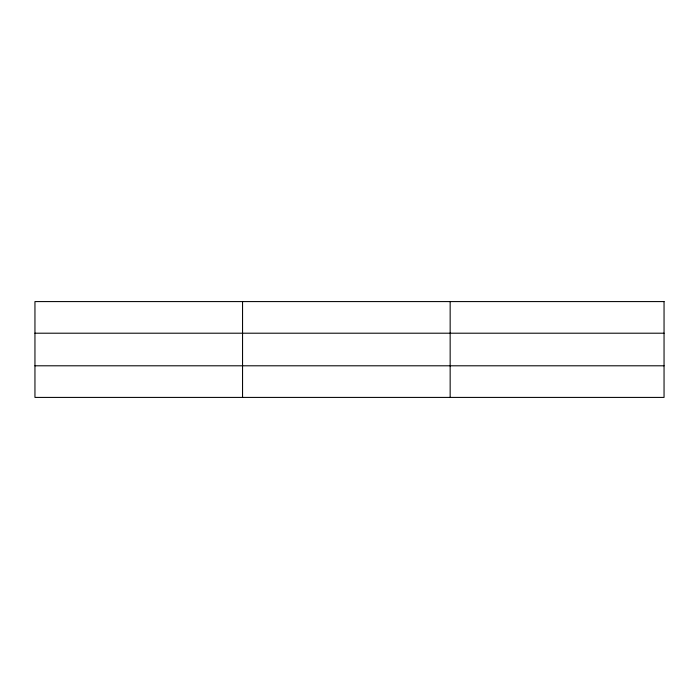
<?xml version="1.0" encoding="UTF-8"?>
<svg xmlns="http://www.w3.org/2000/svg" width="699" height="699" viewBox="0 0 699 699"><rect width="100%" height="100%" fill="white"/><g stroke="black" fill="none" stroke-linecap="round" stroke-linejoin="round"><path stroke-width="1.05" d="M242.553 397.416L242.553 301.584M450.156 397.416L450.156 301.584M34.95 333.205L664.05 333.205M34.95 365.795L664.05 365.795M664.05 301.584L664.05 397.416L34.95 397.416L34.95 301.584L664.05 301.584"/></g></svg>
